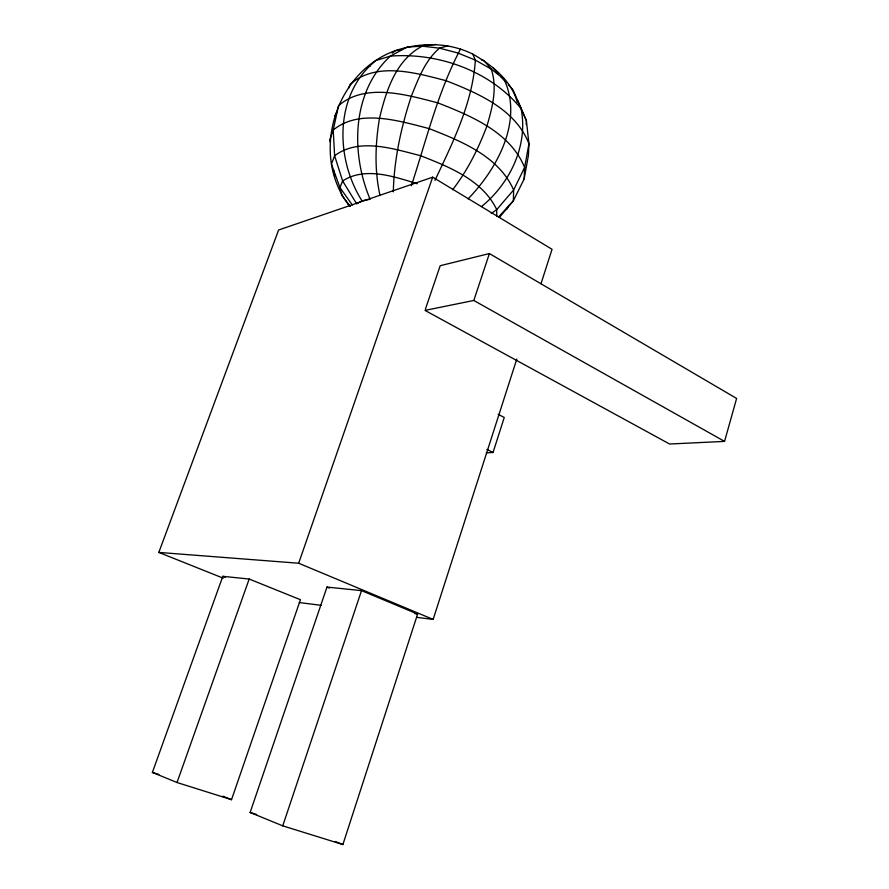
<?xml version="1.0" encoding="UTF-8"?>
<svg xmlns="http://www.w3.org/2000/svg" width="889" height="889" viewBox="0 0 889 889"><rect width="100%" height="100%" fill="white"/><g stroke="black" fill="none" stroke-linecap="round" stroke-linejoin="round"><path stroke-width="1.33" d="M517.187 102.102C511.753 80.721 491.495 64.697 472.77 54.118C448.856 42.127 420.464 42.228 395.461 50.617C334.731 72.02 309.494 155.608 349.699 206.17M526.232 124.604L526.388 120.626L517.254 99.568M499.54 217.238L513.364 200.758L524.154 178.989L524.621 167.476L528.944 143.807L526.388 120.626L512.864 89.578L508.264 84.677M393.305 191.857C394.105 159.142 401.195 126.838 411.451 95.845C418.397 78.788 425.031 60.463 439.477 48.173L447.812 45.839M524.154 178.989L528.433 155.275L528.944 143.807C515.687 109.347 478.115 93.178 446 80.677C415.952 72.909 376.136 61.219 350.044 84.411L348.632 88.3M724.557 441.389L473.815 300.471L424.998 310.394L669.606 444.022L724.557 441.389L736.614 398.439L489.406 253.554L440.199 265.711L425.442 309.083M411.363 185.712C426.376 139.906 437.899 91.867 460.469 49.139M416.752 617.344L433.143 619.411L516.809 359.023M541.012 283.68L552.047 249.309L432.687 177.178L278.613 230.007L158.82 552.413L223.25 578.172M486.272 452.823L493.039 452.49L504.252 417.474L498.14 414.307M342.887 844.55L417.619 614.043L361.523 590.629L326.985 587.073L250.131 812.479L282.746 825.848L342.887 844.55L335.264 841.483M473.815 300.471L489.406 253.554M282.746 825.848L361.523 590.629M231.518 799.678L300.438 599.719L249.176 579.039L222.828 576.316L152.386 772.419L177.022 782.52L231.518 799.678L222.828 796.177M158.82 552.413L298.671 563.237L432.687 177.178M177.022 782.52L249.176 579.039M506.952 209.148L508.797 205.426M434.943 180.389C452.934 142.307 472.67 102.735 475.348 60.085L472.77 54.118M334.809 116.103L336.72 112.547M452.69 189.701C467.525 170.488 478.438 148.596 486.961 125.938C492.317 107.613 497.662 87.811 491.195 69.053L483.816 60.396L481.405 59.852M498.573 217.005L513.364 200.758L513.631 189.968L524.621 167.476C510.208 132.117 471.17 115.926 437.933 102.913C407.395 94.99 365.323 82.355 338.52 105.68L333.231 130.038L329.719 139.74L330.33 142.284M468.103 198.858C497.273 168.821 523.543 120.826 503.996 79.143L491.195 69.053L475.348 60.085L457.657 52.929L439.477 48.173L422.219 46.172L407.184 47.028L390.327 56.118L376.047 60.452C334.12 93.878 335.053 158.164 361.945 200.77L370.124 199.269C350.666 153.241 351.588 91.978 390.327 56.118C438.277 52.384 490.228 70.909 521.087 108.58C528.41 145.44 509.942 183.523 481.516 206.559M392.182 53.184L395.461 50.617L400.806 49.862M491.295 213.46L496.707 209.615L513.631 189.968C498.873 156.308 461.247 141.195 429.176 128.616C399.75 121.048 359.534 108.38 333.231 130.038L334.62 155.764L342.632 180.978L356.689 203.87L361.945 200.77M366.89 67.686L370.369 65.842M422.808 45.784L425.186 45.061L427.742 45.772M435.754 44.45L422.219 46.172C395.705 60.096 385.982 91.156 379.481 118.37C375.258 143.885 374.347 170.121 380.025 195.48M414.952 613.71L417.619 614.043M299.237 602.553L321.096 605.309M250.131 812.479L256.621 814.513M152.386 772.419L158.853 774.463M417.319 183.745C394.06 176.578 364.89 166.421 342.632 180.978L339.92 187.512L341.832 195.402L350.099 206.181M222.828 576.316L225.395 577.35M326.985 587.073L329.53 588.118M298.671 563.237L433.143 619.411M486.85 449.389L493.039 452.49M348.088 204.081L350.099 205.859M500.918 76.832L506.43 82.71M492.795 67.486L498.184 73.82M335.431 176.222L333.897 174.055L333.642 170.021M352.322 205.015L339.92 187.512L331.441 164.109L334.62 155.764C359.156 137.284 393.638 148.907 420.453 155.664C449.145 166.932 482.638 180.034 496.707 209.615L496.718 216.349"/></g></svg>
